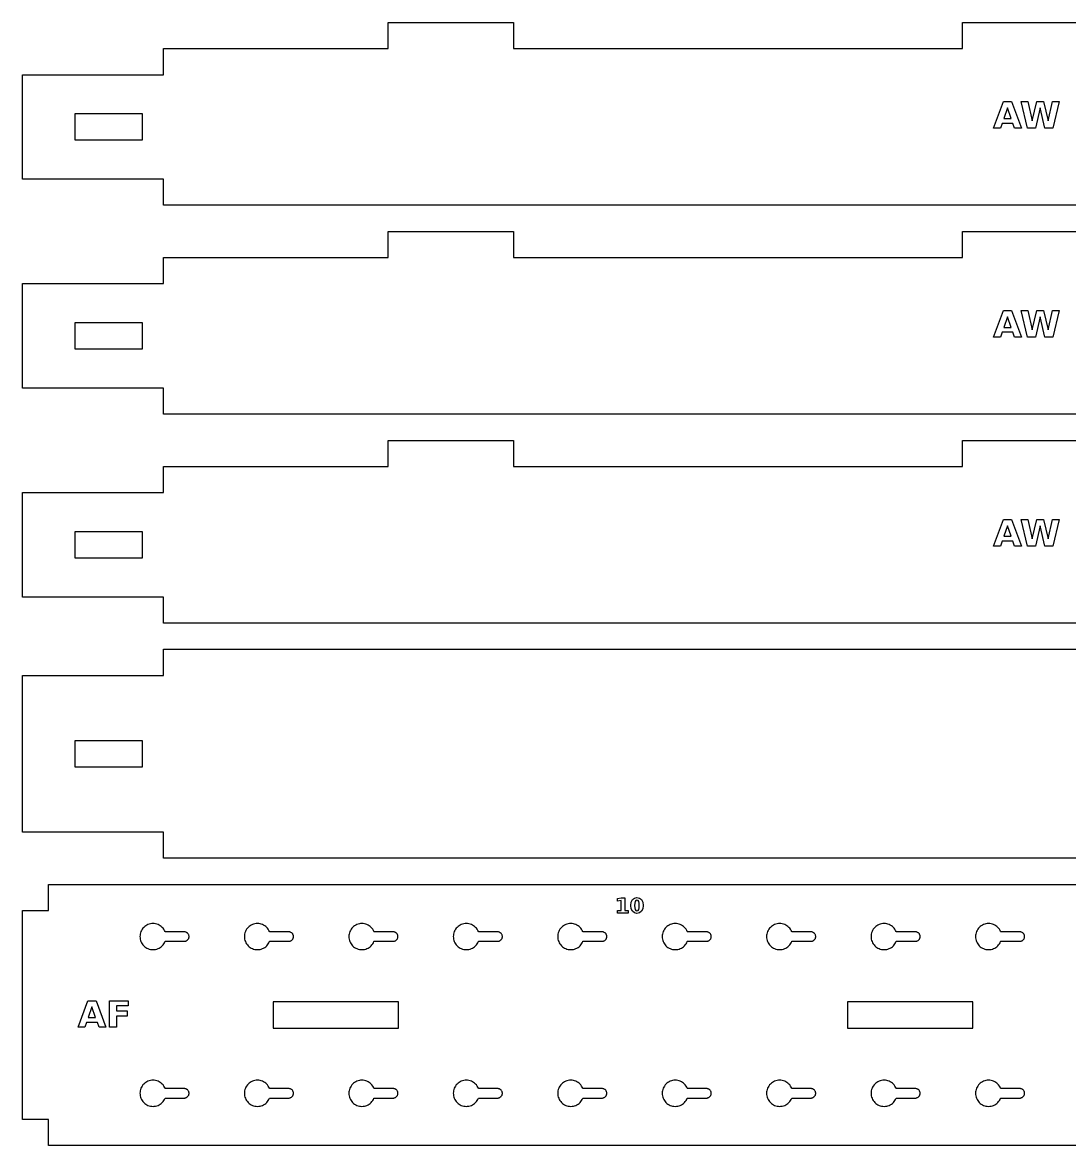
# Model space of a CAD drawing. Header units: millimetres. Extents: x 12 to 806, y 12 to 448.
# Drawn here: x 12.5 to 213, y 232.5 to 447.5 of the extents above; entities that cross this region are included whole.
import ezdxf

# ---------------------------------------------------------------- set-up
doc = ezdxf.new("R2010")
doc.units = ezdxf.units.MM
doc.layers.add('CUT', color=1, linetype='Continuous')
doc.layers.add('ENGRAVE', color=5, linetype='Continuous')

msp = doc.modelspace()

# ---------------------------------------------------------------- linework, layer by layer
at = {"layer": 'CUT', "color": 1}
for points in [[(779.5, 412.5), (39.5, 412.5), (39.5, 417.5), (12.5, 417.5), (12.5, 437.5), (39.5, 437.5), (39.5, 442.5), (82.5, 442.5), (82.5, 447.5), (106.5, 447.5), (106.5, 442.5), (192.5, 442.5), (192.5, 447.5), (216.5, 447.5), (216.5, 442.5), (302.5, 442.5), (302.5, 447.5), (326.5, 447.5), (326.5, 442.5), (412.5, 442.5), (412.5, 447.5), (436.5, 447.5)], [(779.5, 372.5), (39.5, 372.5), (39.5, 377.5), (12.5, 377.5), (12.5, 397.5), (39.5, 397.5), (39.5, 402.5), (82.5, 402.5), (82.5, 407.5), (106.5, 407.5), (106.5, 402.5), (192.5, 402.5), (192.5, 407.5), (216.5, 407.5), (216.5, 402.5), (302.5, 402.5), (302.5, 407.5), (326.5, 407.5), (326.5, 402.5), (412.5, 402.5), (412.5, 407.5), (436.5, 407.5)], [(779.5, 332.5), (39.5, 332.5), (39.5, 337.5), (12.5, 337.5), (12.5, 357.5), (39.5, 357.5), (39.5, 362.5), (82.5, 362.5), (82.5, 367.5), (106.5, 367.5), (106.5, 362.5), (192.5, 362.5), (192.5, 367.5), (216.5, 367.5), (216.5, 362.5), (302.5, 362.5), (302.5, 367.5), (326.5, 367.5), (326.5, 362.5), (412.5, 362.5), (412.5, 367.5), (436.5, 367.5)]]:
    msp.add_lwpolyline(points, dxfattribs=at)
for points in [[(35.5, 425), (35.5, 430), (22.5, 430), (22.5, 425)], [(35.5, 385), (35.5, 390), (22.5, 390), (22.5, 385)], [(35.5, 345), (35.5, 350), (22.5, 350), (22.5, 345)], [(12.5, 322.5), (39.5, 322.5), (39.5, 327.5), (779.5, 327.5), (779.5, 322.5), (806.5, 322.5), (806.5, 292.5), (779.5, 292.5), (779.5, 287.5), (39.5, 287.5), (39.5, 292.5), (12.5, 292.5)], [(35.5, 305), (35.5, 310), (22.5, 310), (22.5, 305)], [(12.5, 277.5), (17.5, 277.5), (17.5, 282.5), (757.5, 282.5), (757.5, 277.5), (762.5, 277.5), (762.5, 237.5), (757.5, 237.5), (757.5, 232.5), (17.5, 232.5), (17.5, 237.5), (12.5, 237.5)], [(39.09, 270.57), (39.27, 270.73), (39.43, 270.91), (39.58, 271.11), (39.7, 271.32), (39.81, 271.54), (39.83, 271.6), (43.5, 271.6), (43.59, 271.6), (43.68, 271.62), (43.76, 271.64), (43.84, 271.67), (43.92, 271.71), (44, 271.75), (44.07, 271.8), (44.14, 271.86), (44.2, 271.93), (44.25, 272), (44.29, 272.08), (44.33, 272.16), (44.36, 272.24), (44.38, 272.32), (44.4, 272.41), (44.4, 272.5), (44.4, 272.59), (44.38, 272.68), (44.36, 272.76), (44.33, 272.84), (44.29, 272.92), (44.25, 273), (44.2, 273.07), (44.14, 273.14), (44.07, 273.2), (44, 273.25), (43.92, 273.29), (43.84, 273.33), (43.76, 273.36), (43.68, 273.38), (43.59, 273.4), (43.5, 273.4), (39.83, 273.4), (39.81, 273.46), (39.7, 273.68), (39.58, 273.89), (39.43, 274.09), (39.27, 274.27), (39.09, 274.43), (38.89, 274.58), (38.68, 274.7), (38.46, 274.81), (38.23, 274.89), (37.99, 274.95), (37.75, 274.99), (37.5, 275), (37.25, 274.99), (37.01, 274.95), (36.77, 274.89), (36.54, 274.81), (36.32, 274.7), (36.11, 274.58), (35.91, 274.43), (35.73, 274.27), (35.57, 274.09), (35.42, 273.89), (35.3, 273.68), (35.19, 273.46), (35.11, 273.23), (35.05, 272.99), (35.01, 272.75), (35, 272.5), (35.01, 272.25), (35.05, 272.01), (35.11, 271.77), (35.19, 271.54), (35.3, 271.32), (35.42, 271.11), (35.57, 270.91), (35.73, 270.73), (35.91, 270.57), (36.11, 270.42), (36.32, 270.3), (36.54, 270.19), (36.77, 270.11), (37.01, 270.05), (37.25, 270.01), (37.5, 270), (37.75, 270.01), (37.99, 270.05), (38.23, 270.11), (38.46, 270.19), (38.68, 270.3), (38.89, 270.42)], [(58.89, 270.42), (59.09, 270.57), (59.27, 270.73), (59.43, 270.91), (59.58, 271.11), (59.7, 271.32), (59.81, 271.54), (59.83, 271.6), (63.5, 271.6), (63.59, 271.6), (63.68, 271.62), (63.76, 271.64), (63.84, 271.67), (63.92, 271.71), (64, 271.75), (64.07, 271.8), (64.14, 271.86), (64.2, 271.93), (64.25, 272), (64.29, 272.08), (64.33, 272.16), (64.36, 272.24), (64.38, 272.32), (64.4, 272.41), (64.4, 272.5), (64.4, 272.59), (64.38, 272.68), (64.36, 272.76), (64.33, 272.84), (64.29, 272.92), (64.25, 273), (64.2, 273.07), (64.14, 273.14), (64.07, 273.2), (64, 273.25), (63.92, 273.29), (63.84, 273.33), (63.76, 273.36), (63.68, 273.38), (63.59, 273.4), (63.5, 273.4), (59.83, 273.4), (59.81, 273.46), (59.7, 273.68), (59.58, 273.89), (59.43, 274.09), (59.27, 274.27), (59.09, 274.43), (58.89, 274.58), (58.68, 274.7), (58.46, 274.81), (58.23, 274.89), (57.99, 274.95), (57.75, 274.99), (57.5, 275), (57.25, 274.99), (57.01, 274.95), (56.77, 274.89), (56.54, 274.81), (56.32, 274.7), (56.11, 274.58), (55.91, 274.43), (55.73, 274.27), (55.57, 274.09), (55.42, 273.89), (55.3, 273.68), (55.19, 273.46), (55.11, 273.23), (55.05, 272.99), (55.01, 272.75), (55, 272.5), (55.01, 272.25), (55.05, 272.01), (55.11, 271.77), (55.19, 271.54), (55.3, 271.32), (55.42, 271.11), (55.57, 270.91), (55.73, 270.73), (55.91, 270.57), (56.11, 270.42), (56.32, 270.3), (56.54, 270.19), (56.77, 270.11), (57.01, 270.05), (57.25, 270.01), (57.5, 270), (57.75, 270.01), (57.99, 270.05), (58.23, 270.11), (58.46, 270.19), (58.68, 270.3)], [(79.09, 270.57), (79.27, 270.73), (79.43, 270.91), (79.58, 271.11), (79.7, 271.32), (79.81, 271.54), (79.83, 271.6), (83.5, 271.6), (83.59, 271.6), (83.68, 271.62), (83.76, 271.64), (83.84, 271.67), (83.92, 271.71), (84, 271.75), (84.07, 271.8), (84.14, 271.86), (84.2, 271.93), (84.25, 272), (84.29, 272.08), (84.33, 272.16), (84.36, 272.24), (84.38, 272.32), (84.4, 272.41), (84.4, 272.5), (84.4, 272.59), (84.38, 272.68), (84.36, 272.76), (84.33, 272.84), (84.29, 272.92), (84.25, 273), (84.2, 273.07), (84.14, 273.14), (84.07, 273.2), (84, 273.25), (83.92, 273.29), (83.84, 273.33), (83.76, 273.36), (83.68, 273.38), (83.59, 273.4), (83.5, 273.4), (79.83, 273.4), (79.81, 273.46), (79.7, 273.68), (79.58, 273.89), (79.43, 274.09), (79.27, 274.27), (79.09, 274.43), (78.89, 274.58), (78.68, 274.7), (78.46, 274.81), (78.23, 274.89), (77.99, 274.95), (77.75, 274.99), (77.5, 275), (77.25, 274.99), (77.01, 274.95), (76.77, 274.89), (76.54, 274.81), (76.32, 274.7), (76.11, 274.58), (75.91, 274.43), (75.73, 274.27), (75.57, 274.09), (75.42, 273.89), (75.3, 273.68), (75.19, 273.46), (75.11, 273.23), (75.05, 272.99), (75.01, 272.75), (75, 272.5), (75.01, 272.25), (75.05, 272.01), (75.11, 271.77), (75.19, 271.54), (75.3, 271.32), (75.42, 271.11), (75.57, 270.91), (75.73, 270.73), (75.91, 270.57), (76.11, 270.42), (76.32, 270.3), (76.54, 270.19), (76.77, 270.11), (77.01, 270.05), (77.25, 270.01), (77.5, 270), (77.75, 270.01), (77.99, 270.05), (78.23, 270.11), (78.46, 270.19), (78.68, 270.3), (78.89, 270.42)], [(99.09, 270.57), (99.27, 270.73), (99.43, 270.91), (99.58, 271.11), (99.7, 271.32), (99.81, 271.54), (99.83, 271.6), (103.5, 271.6), (103.59, 271.6), (103.68, 271.62), (103.76, 271.64), (103.84, 271.67), (103.92, 271.71), (104, 271.75), (104.07, 271.8), (104.14, 271.86), (104.2, 271.93), (104.25, 272), (104.29, 272.08), (104.33, 272.16), (104.36, 272.24), (104.38, 272.32), (104.4, 272.41), (104.4, 272.5), (104.4, 272.59), (104.38, 272.68), (104.36, 272.76), (104.33, 272.84), (104.29, 272.92), (104.25, 273), (104.2, 273.07), (104.14, 273.14), (104.07, 273.2), (104, 273.25), (103.92, 273.29), (103.84, 273.33), (103.76, 273.36), (103.68, 273.38), (103.59, 273.4), (103.5, 273.4), (99.83, 273.4), (99.81, 273.46), (99.7, 273.68), (99.58, 273.89), (99.43, 274.09), (99.27, 274.27), (99.09, 274.43), (98.89, 274.58), (98.68, 274.7), (98.46, 274.81), (98.23, 274.89), (97.99, 274.95), (97.75, 274.99), (97.5, 275), (97.25, 274.99), (97.01, 274.95), (96.77, 274.89), (96.54, 274.81), (96.32, 274.7), (96.11, 274.58), (95.91, 274.43), (95.73, 274.27), (95.57, 274.09), (95.42, 273.89), (95.3, 273.68), (95.19, 273.46), (95.11, 273.23), (95.05, 272.99), (95.01, 272.75), (95, 272.5), (95.01, 272.25), (95.05, 272.01), (95.11, 271.77), (95.19, 271.54), (95.3, 271.32), (95.42, 271.11), (95.57, 270.91), (95.73, 270.73), (95.91, 270.57), (96.11, 270.42), (96.32, 270.3), (96.54, 270.19), (96.77, 270.11), (97.01, 270.05), (97.25, 270.01), (97.5, 270), (97.75, 270.01), (97.99, 270.05), (98.23, 270.11), (98.46, 270.19), (98.68, 270.3), (98.89, 270.42)], [(119.09, 270.57), (119.27, 270.73), (119.43, 270.91), (119.58, 271.11), (119.7, 271.32), (119.81, 271.54), (119.83, 271.6), (123.5, 271.6), (123.59, 271.6), (123.68, 271.62), (123.76, 271.64), (123.84, 271.67), (123.92, 271.71), (124, 271.75), (124.07, 271.8), (124.14, 271.86), (124.2, 271.93), (124.25, 272), (124.29, 272.08), (124.33, 272.16), (124.36, 272.24), (124.38, 272.32), (124.4, 272.41), (124.4, 272.5), (124.4, 272.59), (124.38, 272.68), (124.36, 272.76), (124.33, 272.84), (124.29, 272.92), (124.25, 273), (124.2, 273.07), (124.14, 273.14), (124.07, 273.2), (124, 273.25), (123.92, 273.29), (123.84, 273.33), (123.76, 273.36), (123.68, 273.38), (123.59, 273.4), (123.5, 273.4), (119.83, 273.4), (119.81, 273.46), (119.7, 273.68), (119.58, 273.89), (119.43, 274.09), (119.27, 274.27), (119.09, 274.43), (118.89, 274.58), (118.68, 274.7), (118.46, 274.81), (118.23, 274.89), (117.99, 274.95), (117.75, 274.99), (117.5, 275), (117.25, 274.99), (117.01, 274.95), (116.77, 274.89), (116.54, 274.81), (116.32, 274.7), (116.11, 274.58), (115.91, 274.43), (115.73, 274.27), (115.57, 274.09), (115.42, 273.89), (115.3, 273.68), (115.19, 273.46), (115.11, 273.23), (115.05, 272.99), (115.01, 272.75), (115, 272.5), (115.01, 272.25), (115.05, 272.01), (115.11, 271.77), (115.19, 271.54), (115.3, 271.32), (115.42, 271.11), (115.57, 270.91), (115.73, 270.73), (115.91, 270.57), (116.11, 270.42), (116.32, 270.3), (116.54, 270.19), (116.77, 270.11), (117.01, 270.05), (117.25, 270.01), (117.5, 270), (117.75, 270.01), (117.99, 270.05), (118.23, 270.11), (118.46, 270.19), (118.68, 270.3), (118.89, 270.42)], [(139.09, 270.57), (139.27, 270.73), (139.43, 270.91), (139.58, 271.11), (139.7, 271.32), (139.81, 271.54), (139.83, 271.6), (143.5, 271.6), (143.59, 271.6), (143.68, 271.62), (143.76, 271.64), (143.84, 271.67), (143.92, 271.71), (144, 271.75), (144.07, 271.8), (144.14, 271.86), (144.2, 271.93), (144.25, 272), (144.29, 272.08), (144.33, 272.16), (144.36, 272.24), (144.38, 272.32), (144.4, 272.41), (144.4, 272.5), (144.4, 272.59), (144.38, 272.68), (144.36, 272.76), (144.33, 272.84), (144.29, 272.92), (144.25, 273), (144.2, 273.07), (144.14, 273.14), (144.07, 273.2), (144, 273.25), (143.92, 273.29), (143.84, 273.33), (143.76, 273.36), (143.68, 273.38), (143.59, 273.4), (143.5, 273.4), (139.83, 273.4), (139.81, 273.46), (139.7, 273.68), (139.58, 273.89), (139.43, 274.09), (139.27, 274.27), (139.09, 274.43), (138.89, 274.58), (138.68, 274.7), (138.46, 274.81), (138.23, 274.89), (137.99, 274.95), (137.75, 274.99), (137.5, 275), (137.25, 274.99), (137.01, 274.95), (136.77, 274.89), (136.54, 274.81), (136.32, 274.7), (136.11, 274.58), (135.91, 274.43), (135.73, 274.27), (135.57, 274.09), (135.42, 273.89), (135.3, 273.68), (135.19, 273.46), (135.11, 273.23), (135.05, 272.99), (135.01, 272.75), (135, 272.5), (135.01, 272.25), (135.05, 272.01), (135.11, 271.77), (135.19, 271.54), (135.3, 271.32), (135.42, 271.11), (135.57, 270.91), (135.73, 270.73), (135.91, 270.57), (136.11, 270.42), (136.32, 270.3), (136.54, 270.19), (136.77, 270.11), (137.01, 270.05), (137.25, 270.01), (137.5, 270), (137.75, 270.01), (137.99, 270.05), (138.23, 270.11), (138.46, 270.19), (138.68, 270.3), (138.89, 270.42)], [(158.89, 270.42), (159.09, 270.57), (159.27, 270.73), (159.43, 270.91), (159.58, 271.11), (159.7, 271.32), (159.81, 271.54), (159.83, 271.6), (163.5, 271.6), (163.59, 271.6), (163.68, 271.62), (163.76, 271.64), (163.84, 271.67), (163.92, 271.71), (164, 271.75), (164.07, 271.8), (164.14, 271.86), (164.2, 271.93), (164.25, 272), (164.29, 272.08), (164.33, 272.16), (164.36, 272.24), (164.38, 272.32), (164.4, 272.41), (164.4, 272.5), (164.4, 272.59), (164.38, 272.68), (164.36, 272.76), (164.33, 272.84), (164.29, 272.92), (164.25, 273), (164.2, 273.07), (164.14, 273.14), (164.07, 273.2), (164, 273.25), (163.92, 273.29), (163.84, 273.33), (163.76, 273.36), (163.68, 273.38), (163.59, 273.4), (163.5, 273.4), (159.83, 273.4), (159.81, 273.46), (159.7, 273.68), (159.58, 273.89), (159.43, 274.09), (159.27, 274.27), (159.09, 274.43), (158.89, 274.58), (158.68, 274.7), (158.46, 274.81), (158.23, 274.89), (157.99, 274.95), (157.75, 274.99), (157.5, 275), (157.25, 274.99), (157.01, 274.95), (156.77, 274.89), (156.54, 274.81), (156.32, 274.7), (156.11, 274.58), (155.91, 274.43), (155.73, 274.27), (155.57, 274.09), (155.42, 273.89), (155.3, 273.68), (155.19, 273.46), (155.11, 273.23), (155.05, 272.99), (155.01, 272.75), (155, 272.5), (155.01, 272.25), (155.05, 272.01), (155.11, 271.77), (155.19, 271.54), (155.3, 271.32), (155.42, 271.11), (155.57, 270.91), (155.73, 270.73), (155.91, 270.57), (156.11, 270.42), (156.32, 270.3), (156.54, 270.19), (156.77, 270.11), (157.01, 270.05), (157.25, 270.01), (157.5, 270), (157.75, 270.01), (157.99, 270.05), (158.23, 270.11), (158.46, 270.19), (158.68, 270.3)], [(178.89, 270.42), (179.09, 270.57), (179.27, 270.73), (179.43, 270.91), (179.58, 271.11), (179.7, 271.32), (179.81, 271.54), (179.83, 271.6), (183.5, 271.6), (183.59, 271.6), (183.68, 271.62), (183.76, 271.64), (183.84, 271.67), (183.92, 271.71), (184, 271.75), (184.07, 271.8), (184.14, 271.86), (184.2, 271.93), (184.25, 272), (184.29, 272.08), (184.33, 272.16), (184.36, 272.24), (184.38, 272.32), (184.4, 272.41), (184.4, 272.5), (184.4, 272.59), (184.38, 272.68), (184.36, 272.76), (184.33, 272.84), (184.29, 272.92), (184.25, 273), (184.2, 273.07), (184.14, 273.14), (184.07, 273.2), (184, 273.25), (183.92, 273.29), (183.84, 273.33), (183.76, 273.36), (183.68, 273.38), (183.59, 273.4), (183.5, 273.4), (179.83, 273.4), (179.81, 273.46), (179.7, 273.68), (179.58, 273.89), (179.43, 274.09), (179.27, 274.27), (179.09, 274.43), (178.89, 274.58), (178.68, 274.7), (178.46, 274.81), (178.23, 274.89), (177.99, 274.95), (177.75, 274.99), (177.5, 275), (177.25, 274.99), (177.01, 274.95), (176.77, 274.89), (176.54, 274.81), (176.32, 274.7), (176.11, 274.58), (175.91, 274.43), (175.73, 274.27), (175.57, 274.09), (175.42, 273.89), (175.3, 273.68), (175.19, 273.46), (175.11, 273.23), (175.05, 272.99), (175.01, 272.75), (175, 272.5), (175.01, 272.25), (175.05, 272.01), (175.11, 271.77), (175.19, 271.54), (175.3, 271.32), (175.42, 271.11), (175.57, 270.91), (175.73, 270.73), (175.91, 270.57), (176.11, 270.42), (176.32, 270.3), (176.54, 270.19), (176.77, 270.11), (177.01, 270.05), (177.25, 270.01), (177.5, 270), (177.75, 270.01), (177.99, 270.05), (178.23, 270.11), (178.46, 270.19), (178.68, 270.3)], [(199.09, 270.57), (199.27, 270.73), (199.43, 270.91), (199.58, 271.11), (199.7, 271.32), (199.81, 271.54), (199.83, 271.6), (203.5, 271.6), (203.59, 271.6), (203.68, 271.62), (203.76, 271.64), (203.84, 271.67), (203.92, 271.71), (204, 271.75), (204.07, 271.8), (204.14, 271.86), (204.2, 271.93), (204.25, 272), (204.29, 272.08), (204.33, 272.16), (204.36, 272.24), (204.38, 272.32), (204.4, 272.41), (204.4, 272.5), (204.4, 272.59), (204.38, 272.68), (204.36, 272.76), (204.33, 272.84), (204.29, 272.92), (204.25, 273), (204.2, 273.07), (204.14, 273.14), (204.07, 273.2), (204, 273.25), (203.92, 273.29), (203.84, 273.33), (203.76, 273.36), (203.68, 273.38), (203.59, 273.4), (203.5, 273.4), (199.83, 273.4), (199.81, 273.46), (199.7, 273.68), (199.58, 273.89), (199.43, 274.09), (199.27, 274.27), (199.09, 274.43), (198.89, 274.58), (198.68, 274.7), (198.46, 274.81), (198.23, 274.89), (197.99, 274.95), (197.75, 274.99), (197.5, 275), (197.25, 274.99), (197.01, 274.95), (196.77, 274.89), (196.54, 274.81), (196.32, 274.7), (196.11, 274.58), (195.91, 274.43), (195.73, 274.27), (195.57, 274.09), (195.42, 273.89), (195.3, 273.68), (195.19, 273.46), (195.11, 273.23), (195.05, 272.99), (195.01, 272.75), (195, 272.5), (195.01, 272.25), (195.05, 272.01), (195.11, 271.77), (195.19, 271.54), (195.3, 271.32), (195.42, 271.11), (195.57, 270.91), (195.73, 270.73), (195.91, 270.57), (196.11, 270.42), (196.32, 270.3), (196.54, 270.19), (196.77, 270.11), (197.01, 270.05), (197.25, 270.01), (197.5, 270), (197.75, 270.01), (197.99, 270.05), (198.23, 270.11), (198.46, 270.19), (198.68, 270.3), (198.89, 270.42)], [(60.5, 260), (60.5, 255), (84.5, 255), (84.5, 260)], [(170.5, 260), (170.5, 255), (194.5, 255), (194.5, 260)], [(39.09, 240.57), (39.27, 240.73), (39.43, 240.91), (39.58, 241.11), (39.7, 241.32), (39.81, 241.54), (39.83, 241.6), (43.5, 241.6), (43.59, 241.6), (43.68, 241.62), (43.76, 241.64), (43.84, 241.67), (43.92, 241.71), (44, 241.75), (44.07, 241.8), (44.14, 241.86), (44.2, 241.93), (44.25, 242), (44.29, 242.08), (44.33, 242.16), (44.36, 242.24), (44.38, 242.32), (44.4, 242.41), (44.4, 242.5), (44.4, 242.59), (44.38, 242.68), (44.36, 242.76), (44.33, 242.84), (44.29, 242.92), (44.25, 243), (44.2, 243.07), (44.14, 243.14), (44.07, 243.2), (44, 243.25), (43.92, 243.29), (43.84, 243.33), (43.76, 243.36), (43.68, 243.38), (43.59, 243.4), (43.5, 243.4), (39.83, 243.4), (39.81, 243.46), (39.7, 243.68), (39.58, 243.89), (39.43, 244.09), (39.27, 244.27), (39.09, 244.43), (38.89, 244.58), (38.68, 244.7), (38.46, 244.81), (38.23, 244.89), (37.99, 244.95), (37.75, 244.99), (37.5, 245), (37.25, 244.99), (37.01, 244.95), (36.77, 244.89), (36.54, 244.81), (36.32, 244.7), (36.11, 244.58), (35.91, 244.43), (35.73, 244.27), (35.57, 244.09), (35.42, 243.89), (35.3, 243.68), (35.19, 243.46), (35.11, 243.23), (35.05, 242.99), (35.01, 242.75), (35, 242.5), (35.01, 242.25), (35.05, 242.01), (35.11, 241.77), (35.19, 241.54), (35.3, 241.32), (35.42, 241.11), (35.57, 240.91), (35.73, 240.73), (35.91, 240.57), (36.11, 240.42), (36.32, 240.3), (36.54, 240.19), (36.77, 240.11), (37.01, 240.05), (37.25, 240.01), (37.5, 240), (37.75, 240.01), (37.99, 240.05), (38.23, 240.11), (38.46, 240.19), (38.68, 240.3), (38.89, 240.42)], [(59.09, 240.57), (59.27, 240.73), (59.43, 240.91), (59.58, 241.11), (59.7, 241.32), (59.81, 241.54), (59.83, 241.6), (63.5, 241.6), (63.59, 241.6), (63.68, 241.62), (63.76, 241.64), (63.84, 241.67), (63.92, 241.71), (64, 241.75), (64.07, 241.8), (64.14, 241.86), (64.2, 241.93), (64.25, 242), (64.29, 242.08), (64.33, 242.16), (64.36, 242.24), (64.38, 242.32), (64.4, 242.41), (64.4, 242.5), (64.4, 242.59), (64.38, 242.68), (64.36, 242.76), (64.33, 242.84), (64.29, 242.92), (64.25, 243), (64.2, 243.07), (64.14, 243.14), (64.07, 243.2), (64, 243.25), (63.92, 243.29), (63.84, 243.33), (63.76, 243.36), (63.68, 243.38), (63.59, 243.4), (63.5, 243.4), (59.83, 243.4), (59.81, 243.46), (59.7, 243.68), (59.58, 243.89), (59.43, 244.09), (59.27, 244.27), (59.09, 244.43), (58.89, 244.58), (58.68, 244.7), (58.46, 244.81), (58.23, 244.89), (57.99, 244.95), (57.75, 244.99), (57.5, 245), (57.25, 244.99), (57.01, 244.95), (56.77, 244.89), (56.54, 244.81), (56.32, 244.7), (56.11, 244.58), (55.91, 244.43), (55.73, 244.27), (55.57, 244.09), (55.42, 243.89), (55.3, 243.68), (55.19, 243.46), (55.11, 243.23), (55.05, 242.99), (55.01, 242.75), (55, 242.5), (55.01, 242.25), (55.05, 242.01), (55.11, 241.77), (55.19, 241.54), (55.3, 241.32), (55.42, 241.11), (55.57, 240.91), (55.73, 240.73), (55.91, 240.57), (56.11, 240.42), (56.32, 240.3), (56.54, 240.19), (56.77, 240.11), (57.01, 240.05), (57.25, 240.01), (57.5, 240), (57.75, 240.01), (57.99, 240.05), (58.23, 240.11), (58.46, 240.19), (58.68, 240.3), (58.89, 240.42)], [(79.09, 240.57), (79.27, 240.73), (79.43, 240.91), (79.58, 241.11), (79.7, 241.32), (79.81, 241.54), (79.83, 241.6), (83.5, 241.6), (83.59, 241.6), (83.68, 241.62), (83.76, 241.64), (83.84, 241.67), (83.92, 241.71), (84, 241.75), (84.07, 241.8), (84.14, 241.86), (84.2, 241.93), (84.25, 242), (84.29, 242.08), (84.33, 242.16), (84.36, 242.24), (84.38, 242.32), (84.4, 242.41), (84.4, 242.5), (84.4, 242.59), (84.38, 242.68), (84.36, 242.76), (84.33, 242.84), (84.29, 242.92), (84.25, 243), (84.2, 243.07), (84.14, 243.14), (84.07, 243.2), (84, 243.25), (83.92, 243.29), (83.84, 243.33), (83.76, 243.36), (83.68, 243.38), (83.59, 243.4), (83.5, 243.4), (79.83, 243.4), (79.81, 243.46), (79.7, 243.68), (79.58, 243.89), (79.43, 244.09), (79.27, 244.27), (79.09, 244.43), (78.89, 244.58), (78.68, 244.7), (78.46, 244.81), (78.23, 244.89), (77.99, 244.95), (77.75, 244.99), (77.5, 245), (77.25, 244.99), (77.01, 244.95), (76.77, 244.89), (76.54, 244.81), (76.32, 244.7), (76.11, 244.58), (75.91, 244.43), (75.73, 244.27), (75.57, 244.09), (75.42, 243.89), (75.3, 243.68), (75.19, 243.46), (75.11, 243.23), (75.05, 242.99), (75.01, 242.75), (75, 242.5), (75.01, 242.25), (75.05, 242.01), (75.11, 241.77), (75.19, 241.54), (75.3, 241.32), (75.42, 241.11), (75.57, 240.91), (75.73, 240.73), (75.91, 240.57), (76.11, 240.42), (76.32, 240.3), (76.54, 240.19), (76.77, 240.11), (77.01, 240.05), (77.25, 240.01), (77.5, 240), (77.75, 240.01), (77.99, 240.05), (78.23, 240.11), (78.46, 240.19), (78.68, 240.3), (78.89, 240.42)], [(99.09, 240.57), (99.27, 240.73), (99.43, 240.91), (99.58, 241.11), (99.7, 241.32), (99.81, 241.54), (99.83, 241.6), (103.5, 241.6), (103.59, 241.6), (103.68, 241.62), (103.76, 241.64), (103.84, 241.67), (103.92, 241.71), (104, 241.75), (104.07, 241.8), (104.14, 241.86), (104.2, 241.93), (104.25, 242), (104.29, 242.08), (104.33, 242.16), (104.36, 242.24), (104.38, 242.32), (104.4, 242.41), (104.4, 242.5), (104.4, 242.59), (104.38, 242.68), (104.36, 242.76), (104.33, 242.84), (104.29, 242.92), (104.25, 243), (104.2, 243.07), (104.14, 243.14), (104.07, 243.2), (104, 243.25), (103.92, 243.29), (103.84, 243.33), (103.76, 243.36), (103.68, 243.38), (103.59, 243.4), (103.5, 243.4), (99.83, 243.4), (99.81, 243.46), (99.7, 243.68), (99.58, 243.89), (99.43, 244.09), (99.27, 244.27), (99.09, 244.43), (98.89, 244.58), (98.68, 244.7), (98.46, 244.81), (98.23, 244.89), (97.99, 244.95), (97.75, 244.99), (97.5, 245), (97.25, 244.99), (97.01, 244.95), (96.77, 244.89), (96.54, 244.81), (96.32, 244.7), (96.11, 244.58), (95.91, 244.43), (95.73, 244.27), (95.57, 244.09), (95.42, 243.89), (95.3, 243.68), (95.19, 243.46), (95.11, 243.23), (95.05, 242.99), (95.01, 242.75), (95, 242.5), (95.01, 242.25), (95.05, 242.01), (95.11, 241.77), (95.19, 241.54), (95.3, 241.32), (95.42, 241.11), (95.57, 240.91), (95.73, 240.73), (95.91, 240.57), (96.11, 240.42), (96.32, 240.3), (96.54, 240.19), (96.77, 240.11), (97.01, 240.05), (97.25, 240.01), (97.5, 240), (97.75, 240.01), (97.99, 240.05), (98.23, 240.11), (98.46, 240.19), (98.68, 240.3), (98.89, 240.42)], [(118.89, 240.42), (119.09, 240.57), (119.27, 240.73), (119.43, 240.91), (119.58, 241.11), (119.7, 241.32), (119.81, 241.54), (119.83, 241.6), (123.5, 241.6), (123.59, 241.6), (123.68, 241.62), (123.76, 241.64), (123.84, 241.67), (123.92, 241.71), (124, 241.75), (124.07, 241.8), (124.14, 241.86), (124.2, 241.93), (124.25, 242), (124.29, 242.08), (124.33, 242.16), (124.36, 242.24), (124.38, 242.32), (124.4, 242.41), (124.4, 242.5), (124.4, 242.59), (124.38, 242.68), (124.36, 242.76), (124.33, 242.84), (124.29, 242.92), (124.25, 243), (124.2, 243.07), (124.14, 243.14), (124.07, 243.2), (124, 243.25), (123.92, 243.29), (123.84, 243.33), (123.76, 243.36), (123.68, 243.38), (123.59, 243.4), (123.5, 243.4), (119.83, 243.4), (119.81, 243.46), (119.7, 243.68), (119.58, 243.89), (119.43, 244.09), (119.27, 244.27), (119.09, 244.43), (118.89, 244.58), (118.68, 244.7), (118.46, 244.81), (118.23, 244.89), (117.99, 244.95), (117.75, 244.99), (117.5, 245), (117.25, 244.99), (117.01, 244.95), (116.77, 244.89), (116.54, 244.81), (116.32, 244.7), (116.11, 244.58), (115.91, 244.43), (115.73, 244.27), (115.57, 244.09), (115.42, 243.89), (115.3, 243.68), (115.19, 243.46), (115.11, 243.23), (115.05, 242.99), (115.01, 242.75), (115, 242.5), (115.01, 242.25), (115.05, 242.01), (115.11, 241.77), (115.19, 241.54), (115.3, 241.32), (115.42, 241.11), (115.57, 240.91), (115.73, 240.73), (115.91, 240.57), (116.11, 240.42), (116.32, 240.3), (116.54, 240.19), (116.77, 240.11), (117.01, 240.05), (117.25, 240.01), (117.5, 240), (117.75, 240.01), (117.99, 240.05), (118.23, 240.11), (118.46, 240.19), (118.68, 240.3)], [(138.89, 240.42), (139.09, 240.57), (139.27, 240.73), (139.43, 240.91), (139.58, 241.11), (139.7, 241.32), (139.81, 241.54), (139.83, 241.6), (143.5, 241.6), (143.59, 241.6), (143.68, 241.62), (143.76, 241.64), (143.84, 241.67), (143.92, 241.71), (144, 241.75), (144.07, 241.8), (144.14, 241.86), (144.2, 241.93), (144.25, 242), (144.29, 242.08), (144.33, 242.16), (144.36, 242.24), (144.38, 242.32), (144.4, 242.41), (144.4, 242.5), (144.4, 242.59), (144.38, 242.68), (144.36, 242.76), (144.33, 242.84), (144.29, 242.92), (144.25, 243), (144.2, 243.07), (144.14, 243.14), (144.07, 243.2), (144, 243.25), (143.92, 243.29), (143.84, 243.33), (143.76, 243.36), (143.68, 243.38), (143.59, 243.4), (143.5, 243.4), (139.83, 243.4), (139.81, 243.46), (139.7, 243.68), (139.58, 243.89), (139.43, 244.09), (139.27, 244.27), (139.09, 244.43), (138.89, 244.58), (138.68, 244.7), (138.46, 244.81), (138.23, 244.89), (137.99, 244.95), (137.75, 244.99), (137.5, 245), (137.25, 244.99), (137.01, 244.95), (136.77, 244.89), (136.54, 244.81), (136.32, 244.7), (136.11, 244.58), (135.91, 244.43), (135.73, 244.27), (135.57, 244.09), (135.42, 243.89), (135.3, 243.68), (135.19, 243.46), (135.11, 243.23), (135.05, 242.99), (135.01, 242.75), (135, 242.5), (135.01, 242.25), (135.05, 242.01), (135.11, 241.77), (135.19, 241.54), (135.3, 241.32), (135.42, 241.11), (135.57, 240.91), (135.73, 240.73), (135.91, 240.57), (136.11, 240.42), (136.32, 240.3), (136.54, 240.19), (136.77, 240.11), (137.01, 240.05), (137.25, 240.01), (137.5, 240), (137.75, 240.01), (137.99, 240.05), (138.23, 240.11), (138.46, 240.19), (138.68, 240.3)], [(159.09, 240.57), (159.27, 240.73), (159.43, 240.91), (159.58, 241.11), (159.7, 241.32), (159.81, 241.54), (159.83, 241.6), (163.5, 241.6), (163.59, 241.6), (163.68, 241.62), (163.76, 241.64), (163.84, 241.67), (163.92, 241.71), (164, 241.75), (164.07, 241.8), (164.14, 241.86), (164.2, 241.93), (164.25, 242), (164.29, 242.08), (164.33, 242.16), (164.36, 242.24), (164.38, 242.32), (164.4, 242.41), (164.4, 242.5), (164.4, 242.59), (164.38, 242.68), (164.36, 242.76), (164.33, 242.84), (164.29, 242.92), (164.25, 243), (164.2, 243.07), (164.14, 243.14), (164.07, 243.2), (164, 243.25), (163.92, 243.29), (163.84, 243.33), (163.76, 243.36), (163.68, 243.38), (163.59, 243.4), (163.5, 243.4), (159.83, 243.4), (159.81, 243.46), (159.7, 243.68), (159.58, 243.89), (159.43, 244.09), (159.27, 244.27), (159.09, 244.43), (158.89, 244.58), (158.68, 244.7), (158.46, 244.81), (158.23, 244.89), (157.99, 244.95), (157.75, 244.99), (157.5, 245), (157.25, 244.99), (157.01, 244.95), (156.77, 244.89), (156.54, 244.81), (156.32, 244.7), (156.11, 244.58), (155.91, 244.43), (155.73, 244.27), (155.57, 244.09), (155.42, 243.89), (155.3, 243.68), (155.19, 243.46), (155.11, 243.23), (155.05, 242.99), (155.01, 242.75), (155, 242.5), (155.01, 242.25), (155.05, 242.01), (155.11, 241.77), (155.19, 241.54), (155.3, 241.32), (155.42, 241.11), (155.57, 240.91), (155.73, 240.73), (155.91, 240.57), (156.11, 240.42), (156.32, 240.3), (156.54, 240.19), (156.77, 240.11), (157.01, 240.05), (157.25, 240.01), (157.5, 240), (157.75, 240.01), (157.99, 240.05), (158.23, 240.11), (158.46, 240.19), (158.68, 240.3), (158.89, 240.42)], [(179.09, 240.57), (179.27, 240.73), (179.43, 240.91), (179.58, 241.11), (179.7, 241.32), (179.81, 241.54), (179.83, 241.6), (183.5, 241.6), (183.59, 241.6), (183.68, 241.62), (183.76, 241.64), (183.84, 241.67), (183.92, 241.71), (184, 241.75), (184.07, 241.8), (184.14, 241.86), (184.2, 241.93), (184.25, 242), (184.29, 242.08), (184.33, 242.16), (184.36, 242.24), (184.38, 242.32), (184.4, 242.41), (184.4, 242.5), (184.4, 242.59), (184.38, 242.68), (184.36, 242.76), (184.33, 242.84), (184.29, 242.92), (184.25, 243), (184.2, 243.07), (184.14, 243.14), (184.07, 243.2), (184, 243.25), (183.92, 243.29), (183.84, 243.33), (183.76, 243.36), (183.68, 243.38), (183.59, 243.4), (183.5, 243.4), (179.83, 243.4), (179.81, 243.46), (179.7, 243.68), (179.58, 243.89), (179.43, 244.09), (179.27, 244.27), (179.09, 244.43), (178.89, 244.58), (178.68, 244.7), (178.46, 244.81), (178.23, 244.89), (177.99, 244.95), (177.75, 244.99), (177.5, 245), (177.25, 244.99), (177.01, 244.95), (176.77, 244.89), (176.54, 244.81), (176.32, 244.7), (176.11, 244.58), (175.91, 244.43), (175.73, 244.27), (175.57, 244.09), (175.42, 243.89), (175.3, 243.68), (175.19, 243.46), (175.11, 243.23), (175.05, 242.99), (175.01, 242.75), (175, 242.5), (175.01, 242.25), (175.05, 242.01), (175.11, 241.77), (175.19, 241.54), (175.3, 241.32), (175.42, 241.11), (175.57, 240.91), (175.73, 240.73), (175.91, 240.57), (176.11, 240.42), (176.32, 240.3), (176.54, 240.19), (176.77, 240.11), (177.01, 240.05), (177.25, 240.01), (177.5, 240), (177.75, 240.01), (177.99, 240.05), (178.23, 240.11), (178.46, 240.19), (178.68, 240.3), (178.89, 240.42)], [(199.09, 240.57), (199.27, 240.73), (199.43, 240.91), (199.58, 241.11), (199.7, 241.32), (199.81, 241.54), (199.83, 241.6), (203.5, 241.6), (203.59, 241.6), (203.68, 241.62), (203.76, 241.64), (203.84, 241.67), (203.92, 241.71), (204, 241.75), (204.07, 241.8), (204.14, 241.86), (204.2, 241.93), (204.25, 242), (204.29, 242.08), (204.33, 242.16), (204.36, 242.24), (204.38, 242.32), (204.4, 242.41), (204.4, 242.5), (204.4, 242.59), (204.38, 242.68), (204.36, 242.76), (204.33, 242.84), (204.29, 242.92), (204.25, 243), (204.2, 243.07), (204.14, 243.14), (204.07, 243.2), (204, 243.25), (203.92, 243.29), (203.84, 243.33), (203.76, 243.36), (203.68, 243.38), (203.59, 243.4), (203.5, 243.4), (199.83, 243.4), (199.81, 243.46), (199.7, 243.68), (199.58, 243.89), (199.43, 244.09), (199.27, 244.27), (199.09, 244.43), (198.89, 244.58), (198.68, 244.7), (198.46, 244.81), (198.23, 244.89), (197.99, 244.95), (197.75, 244.99), (197.5, 245), (197.25, 244.99), (197.01, 244.95), (196.77, 244.89), (196.54, 244.81), (196.32, 244.7), (196.11, 244.58), (195.91, 244.43), (195.73, 244.27), (195.57, 244.09), (195.42, 243.89), (195.3, 243.68), (195.19, 243.46), (195.11, 243.23), (195.05, 242.99), (195.01, 242.75), (195, 242.5), (195.01, 242.25), (195.05, 242.01), (195.11, 241.77), (195.19, 241.54), (195.3, 241.32), (195.42, 241.11), (195.57, 240.91), (195.73, 240.73), (195.91, 240.57), (196.11, 240.42), (196.32, 240.3), (196.54, 240.19), (196.77, 240.11), (197.01, 240.05), (197.25, 240.01), (197.5, 240), (197.75, 240.01), (197.99, 240.05), (198.23, 240.11), (198.46, 240.19), (198.68, 240.3), (198.89, 240.42)]]:
    msp.add_lwpolyline(points, close=True, dxfattribs=at)
at = {"layer": 'ENGRAVE', "color": 5}
for points in [[(202.15, 428.18), (200.09, 428.18), (199.77, 427.25), (198.45, 427.25), (200.34, 432.36), (201.91, 432.36), (203.8, 427.25), (202.47, 427.25)], [(203.73, 432.36), (204.99, 432.36), (205.87, 428.65), (206.74, 432.36), (208.01, 432.36), (208.89, 428.65), (209.77, 432.36), (211.02, 432.36), (209.82, 427.25), (208.3, 427.25), (207.37, 431.13), (206.46, 427.25), (204.94, 427.25)], [(200.42, 429.13), (201.82, 429.13), (201.12, 431.16)], [(202.15, 388.18), (200.09, 388.18), (199.77, 387.25), (198.45, 387.25), (200.34, 392.36), (201.91, 392.36), (203.8, 387.25), (202.47, 387.25)], [(203.73, 392.36), (204.99, 392.36), (205.87, 388.65), (206.74, 392.36), (208.01, 392.36), (208.89, 388.65), (209.77, 392.36), (211.02, 392.36), (209.82, 387.25), (208.3, 387.25), (207.37, 391.13), (206.46, 387.25), (204.94, 387.25)], [(200.42, 389.13), (201.82, 389.13), (201.12, 391.16)], [(202.15, 348.18), (200.09, 348.18), (199.77, 347.25), (198.45, 347.25), (200.34, 352.36), (201.91, 352.36), (203.8, 347.25), (202.47, 347.25)], [(200.42, 349.13), (201.82, 349.13), (201.12, 351.16)], [(203.73, 352.36), (204.99, 352.36), (205.87, 348.65), (206.74, 352.36), (208.01, 352.36), (208.89, 348.65), (209.77, 352.36), (211.02, 352.36), (209.82, 347.25), (208.3, 347.25), (207.37, 351.13), (206.46, 347.25), (204.94, 347.25)], [(126.47, 277.52), (127.13, 277.52), (127.13, 279.4), (126.45, 279.26), (126.45, 279.78), (127.13, 279.92), (127.84, 279.92), (127.84, 277.52), (128.51, 277.52), (128.51, 277), (126.47, 277)], [(131.38, 278.45), (131.3, 277.81), (131.06, 277.34), (130.68, 277.04), (130.18, 276.94), (129.67, 277.04), (129.29, 277.34), (129.05, 277.81), (128.97, 278.45), (129.05, 279.1), (129.29, 279.57), (129.67, 279.87), (130.18, 279.97), (130.68, 279.87), (131.06, 279.57), (131.3, 279.1)], [(130.62, 278.46), (130.6, 278.93), (130.52, 279.23), (130.38, 279.4), (130.18, 279.45), (129.97, 279.4), (129.83, 279.23), (129.75, 278.93), (129.73, 278.46), (129.75, 277.99), (129.83, 277.68), (129.97, 277.51), (130.18, 277.45), (130.38, 277.51), (130.52, 277.68), (130.6, 277.99)], [(26.84, 256.06), (24.79, 256.06), (24.46, 255.13), (23.14, 255.13), (25.03, 260.23), (26.6, 260.23), (28.49, 255.13), (27.17, 255.13)], [(29.16, 260.23), (32.72, 260.23), (32.72, 259.24), (30.48, 259.24), (30.48, 258.29), (32.58, 258.29), (32.58, 257.29), (30.48, 257.29), (30.48, 255.13), (29.16, 255.13)], [(25.11, 257.01), (26.51, 257.01), (25.81, 259.04)]]:
    msp.add_lwpolyline(points, close=True, dxfattribs=at)

doc.saveas('drawing.dxf')
